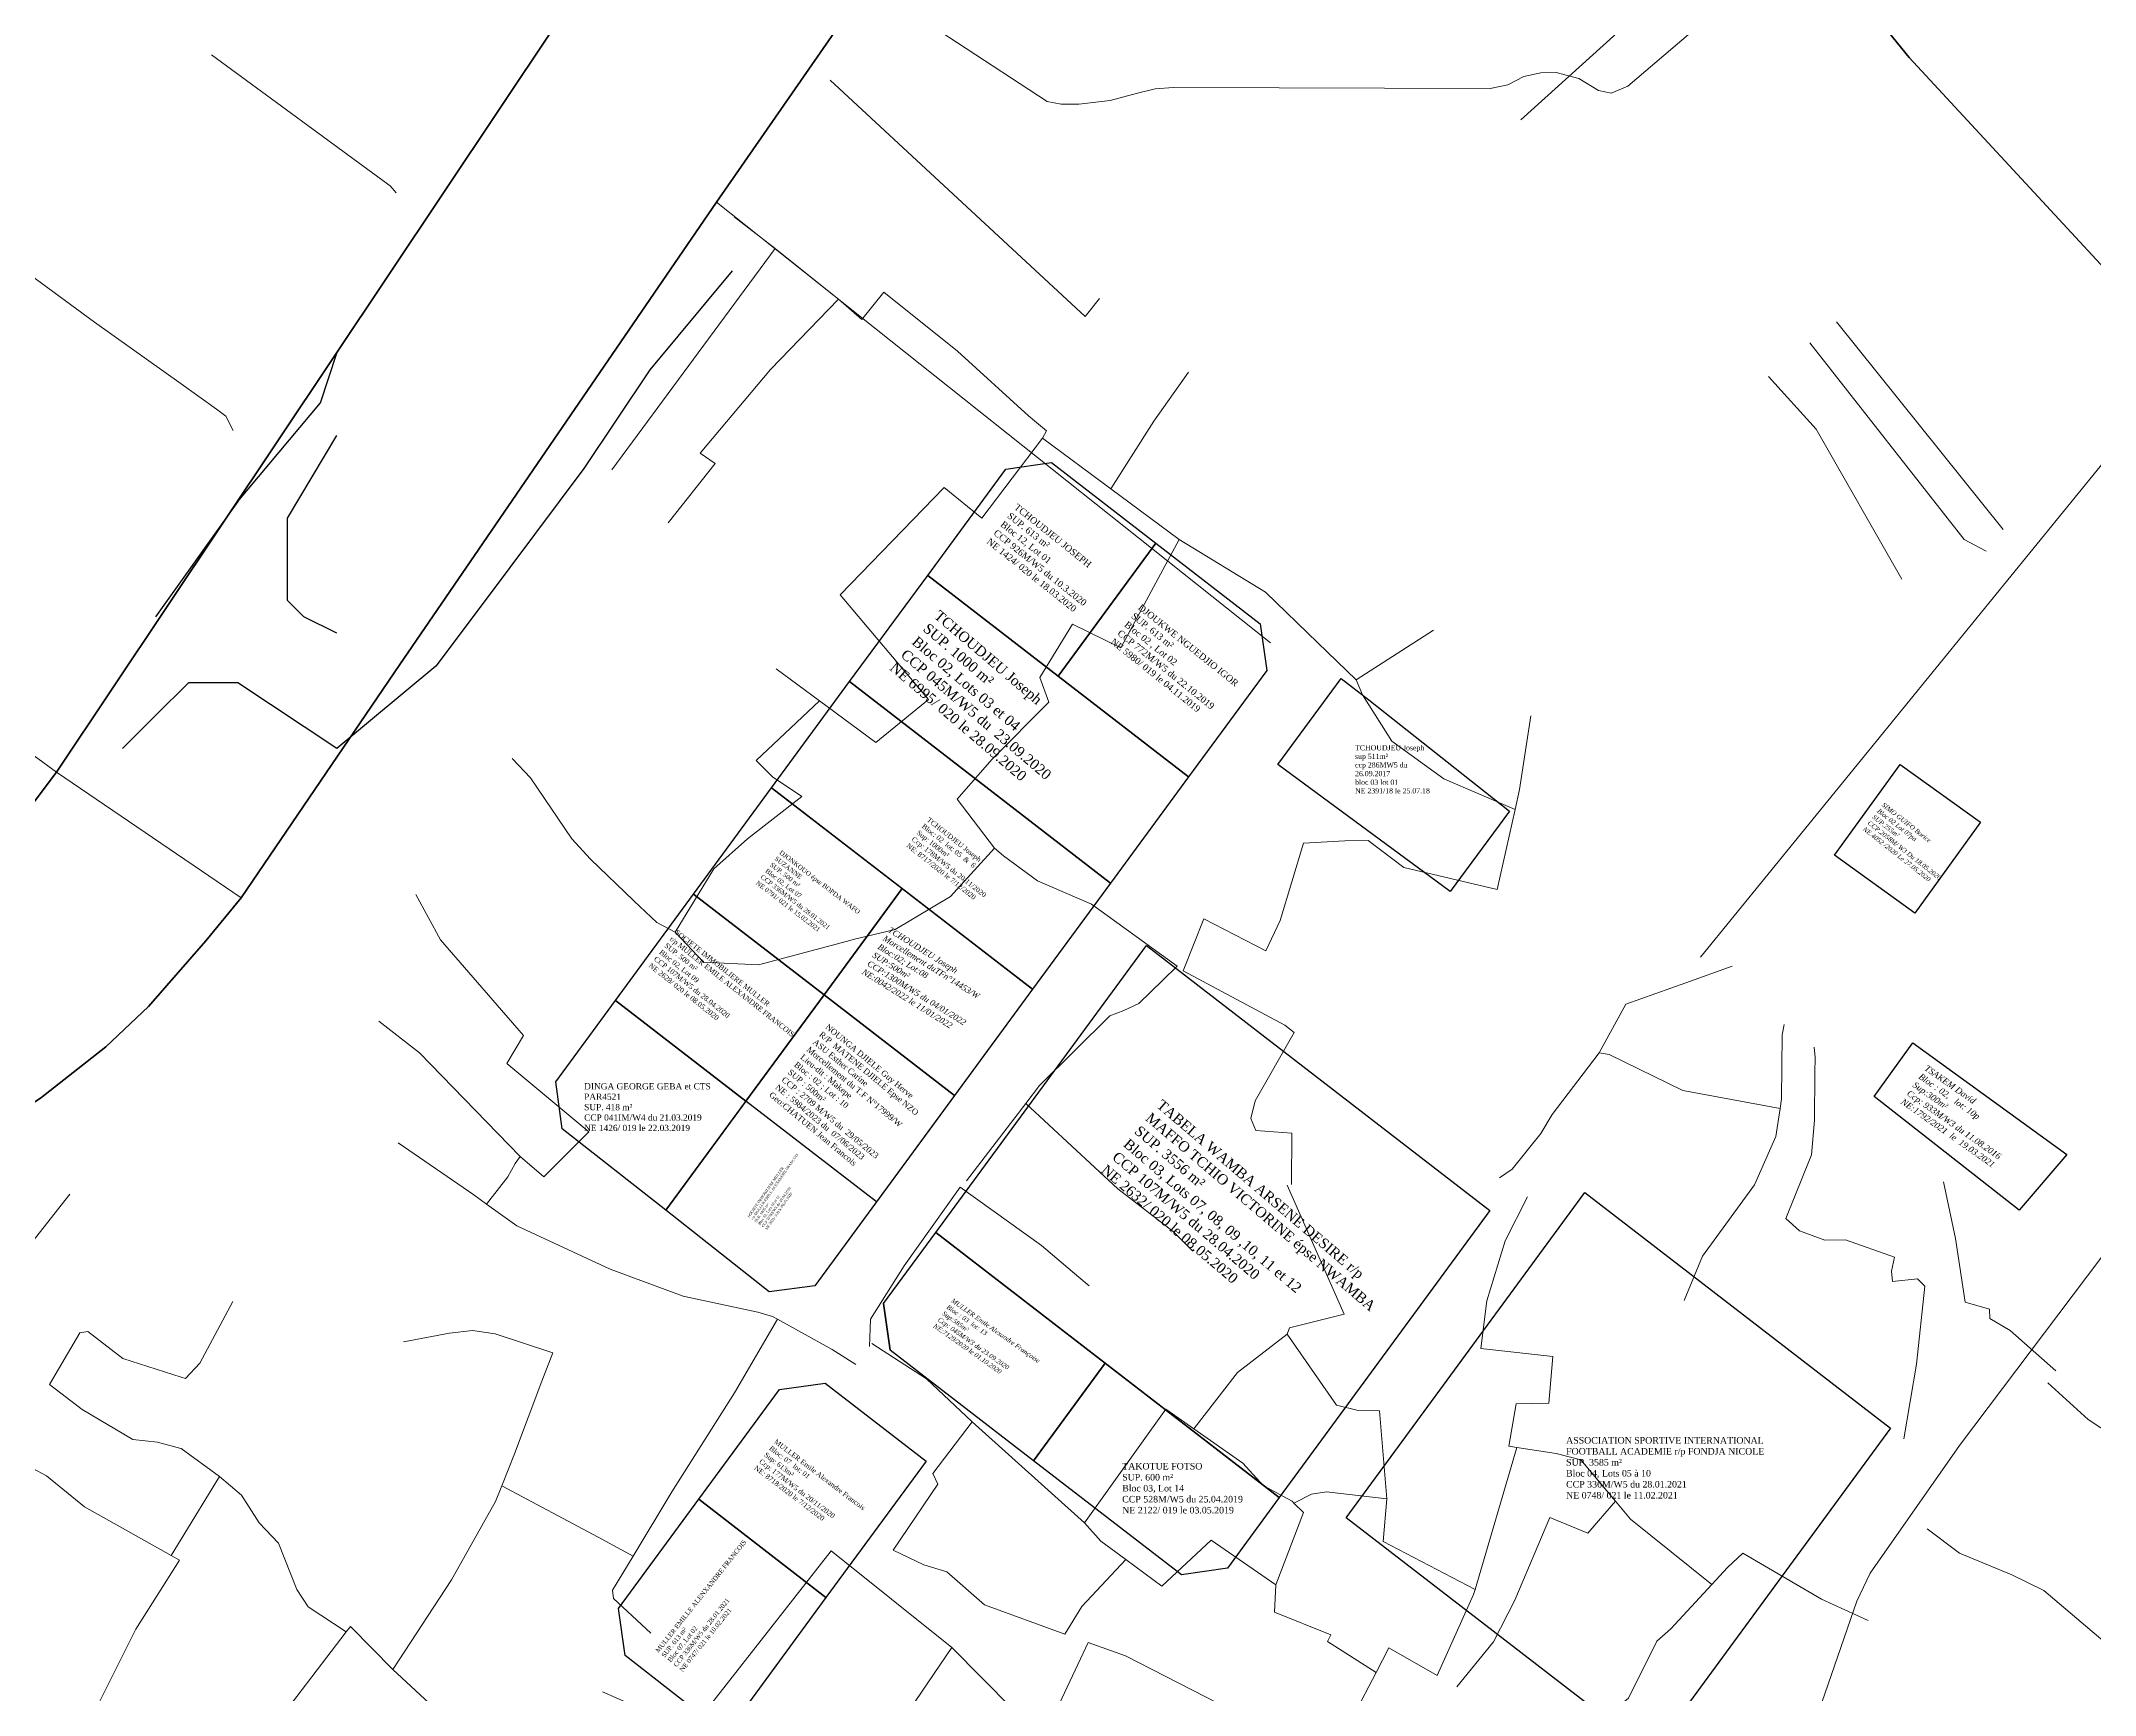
# Model space of a CAD drawing. Header units: millimetres. Extents: x 579832 to 917290, y 449831 to 1452191.
# Drawn here: x 582978.7 to 583290.4, y 450536.4 to 450787.4 of the extents above; entities that cross this region are included whole.
import ezdxf

# ---------------------------------------------------------------- set-up
doc = ezdxf.new("R2010")
doc.units = ezdxf.units.MM
doc.header["$LTSCALE"] = 10
for name, color, linetype, lineweight in [('drains_fossés', 120, 'Continuous', 20), ('MAJ APRES LE 13.01.2023', 222, 'Continuous', 30), ('Roads_main1', 10, 'Continuous', 100), ('Roads_others', 24, 'Continuous', 9)]:
    doc.layers.add(name, color=color, linetype=linetype, lineweight=lineweight)
doc.layers.add('end maj 26 02 2021', color=7, linetype='Continuous')
doc.layers.add('MAJ JANVIER 2022', color=7, linetype='Continuous')
doc.styles.add('Times 1.0', font='times.ttf', dxfattribs={"width": 0.99, "height": 1})

msp = doc.modelspace()

# ---------------------------------------------------------------- linework, layer by layer
at = {"color": 150, "lineweight": -3, "flags": 128}
msp.add_lwpolyline([(583262.74, 450635.31), (583286.11, 450618.37), (583278.85, 450609.91), (583256.88, 450627.19)], close=True, dxfattribs=at)
msp.add_lwpolyline([(583262.74, 450635.31), (583286.11, 450618.37), (583278.85, 450609.91), (583256.88, 450627.19)], close=True, dxfattribs=at)
at = {"layer": 'drains_fossés'}
for p, q in [((583203.24, 450775.41), (583219.4, 450789.97)), ((583090.14, 450755.89), (583083.91, 450760.68)), ((583065.31, 450722.29), (583090.14, 450755.89)), ((583090.14, 450755.89), (583099.75, 450748.2)), ((583276.43, 450713.27), (583251.16, 450744.76)), ((583130.7, 450727.12), (583141.06, 450719.43)), ((583141.06, 450719.43), (583151.41, 450711.73)), ((583178.27, 450690.42), (583190.03, 450697.96)), ((583090.28, 450692.12), (583096.85, 450687.24)), ((583119.14, 450614.38), (583128.14, 450626.13)), ((583120.02, 450577.83), (583137.04, 450562.5)), ((583202.65, 450573.93), (583196.31, 450552.34)), ((583032.1, 450540.23), (583039.7, 450533.18))]:
    msp.add_line(p, q, dxfattribs=at)
for points in [[(583004.57, 450785.31), (583031.33, 450765.67), (583031.72, 450765.4), (583032.02, 450765.06), (583032.6, 450764.36)], [(583139.34, 450748.31), (583137.16, 450745.56), (583098.46, 450781.46)], [(582969.95, 450757.1), (582986.83, 450744.73), (583000, 450735.34), (583005.36, 450731.53), (583006.77, 450730.43), (583007.86, 450728.27)], [(583099.75, 450748.2), (583089.41, 450737.52), (583078.76, 450724.83), (583080.99, 450723.28), (583073.88, 450714.26)], [(583099.75, 450748.2), (583103.26, 450745.13), (583106.6, 450749.26), (583117.76, 450740.3), (583128.54, 450730.48), (583131.29, 450728.22), (583130.7, 450727.12)], [(583273.86, 450709.95), (583270.53, 450711.75), (583247.11, 450741.56)], [(583141.06, 450719.43), (583147.57, 450729.68), (583152.81, 450737.12)], [(583261.06, 450705.7), (583248.06, 450728.49), (583240.85, 450736.49)], [(583096.85, 450687.24), (583105.4, 450680.9), (583113.39, 450687.42), (583099.98, 450703.33), (583115.74, 450719.62), (583121.49, 450714.99), (583130.7, 450727.12)], [(583151.41, 450711.73), (583142.57, 450695.27), (583135.25, 450698.88), (583130.25, 450690.8), (583131.63, 450687.06), (583123.01, 450678.32), (583117.74, 450672.32), (583123.38, 450664.9)], [(583151.41, 450711.73), (583164.5, 450703.74), (583172.46, 450696.04), (583178.27, 450690.42)], [(583202.38, 450670.75), (583191.57, 450675.4), (583183.7, 450681.11), (583179.21, 450688.13), (583178.27, 450690.42)], [(583074.93, 450652.15), (583080.8, 450661.73), (583085.92, 450666.29), (583094.18, 450672.71), (583089.72, 450675.68), (583087.22, 450678.2), (583096.85, 450687.24)], [(583204.76, 450684.95), (583203.05, 450673.77), (583202.38, 450670.75)], [(583050.22, 450678.47), (583052.98, 450675.56), (583059.26, 450666.31), (583062.12, 450663.23), (583068.64, 450656.91)], [(583202.38, 450670.75), (583199.67, 450658.61), (583185.49, 450661.96), (583180.08, 450666.04), (583176.57, 450666), (583170.26, 450665.62), (583166.73, 450653.89), (583164.57, 450649.29), (583155.14, 450654.17), (583152.04, 450646.28)], [(583123.38, 450664.9), (583116.7, 450657.52), (583108.32, 450652.54), (583101.96, 450650.99), (583101.09, 450650.75)], [(583151.12, 450646.95), (583138.13, 450656.36), (583129.91, 450659.92), (583124.75, 450663.73), (583123.38, 450664.9)], [(583035.58, 450657.85), (583039.35, 450650.95), (583047.95, 450641.07), (583051.91, 450636.42), (583049.41, 450632.2), (583061.86, 450621.81), (583055.02, 450614.98), (583051.45, 450618.08)], [(583068.64, 450656.91), (583069.58, 450656.01), (583072.18, 450653.57), (583074.93, 450652.15)], [(583101.09, 450650.75), (583087.6, 450647.15), (583079.25, 450647.57), (583074.93, 450652.15)], [(583128.14, 450626.13), (583130.24, 450628.87), (583140.91, 450639.43), (583143.01, 450640.24), (583145.31, 450641.32), (583148.95, 450644.86), (583151.12, 450646.95)], [(583215.12, 450633.8), (583219.19, 450641.19), (583228.31, 450644.43), (583235.32, 450646.97)], [(583152.04, 450646.28), (583167.46, 450638.03), (583168.85, 450636.89), (583162.95, 450626.51), (583162.31, 450623.84), (583163.04, 450622.02), (583168.52, 450621.61), (583168.48, 450613.82)], [(583051.45, 450618.08), (583036.15, 450633.8), (583029.97, 450638.64)], [(583242.59, 450625.34), (583242.83, 450626.84), (583242.93, 450636.55), (583243.19, 450638.1)], [(583261.39, 450575.22), (583263.27, 450586.55), (583264.55, 450598.38), (583263.43, 450599.5), (583259.64, 450599.11), (583259.51, 450600.65), (583259.96, 450602.79), (583252.51, 450605.42), (583249.36, 450605.37), (583245.54, 450606.78), (583243.46, 450608.66), (583247.35, 450618.31), (583247.83, 450623.6), (583247.84, 450630.79), (583247.94, 450633.13), (583247.76, 450634.69)], [(583215.12, 450633.8), (583208.01, 450624.44), (583206.27, 450621.55), (583201.92, 450616.15), (583200.03, 450614.82)], [(583242.59, 450625.34), (583227.85, 450628.08), (583216.64, 450633.56), (583215.12, 450633.8)], [(583128.14, 450626.13), (583142.1, 450613.16), (583150.48, 450606.72), (583153.51, 450603.7)], [(583228.03, 450596.22), (583230.81, 450602.94), (583238.71, 450613.78), (583241.96, 450621.12), (583242.59, 450625.34)], [(583032.92, 450620.17), (583044.4, 450612.24), (583046.31, 450610.82)], [(583046.31, 450610.82), (583049.53, 450615.01), (583050.69, 450617.02), (583051.45, 450618.08)], [(583104.43, 450589.26), (583104.59, 450593.38), (583109.68, 450601.46), (583118.2, 450613.42)], [(583118.2, 450613.42), (583130.53, 450604.57), (583136.19, 450599.76), (583137.77, 450598.43)], [(583167.8, 450591.09), (583168.18, 450592.06), (583176.46, 450594.16), (583167.78, 450613.73)], [(583284.45, 450585.53), (583277.49, 450591.66), (583274.42, 450593.48), (583274.38, 450594.92), (583270.65, 450595.97), (583269.23, 450605.65), (583267.38, 450614.21)], [(582983.09, 450612.36), (582971.53, 450597.69), (582962.72, 450586.2)], [(583046.31, 450610.82), (583050.94, 450607.57), (583065.08, 450600.99), (583076.16, 450596.86), (583087.49, 450594.43), (583089.71, 450593.81), (583090.49, 450593.37)], [(583202.65, 450573.93), (583201.46, 450574.11), (583202.53, 450580.55), (583207.48, 450580.62), (583208.12, 450587.7), (583197.19, 450588.94), (583198.11, 450596.19), (583200.9, 450605.26), (583204.27, 450611.97)], [(583007.85, 450596.05), (583002.8, 450586.71), (583000.64, 450584.37), (583000, 450584.58), (582991.13, 450587.44), (582985.82, 450591.52), (582984.63, 450591.29), (582980, 450583.47), (582984.98, 450579.68), (582992.64, 450575.15), (582996.39, 450574.73), (582999.95, 450573.78), (583000, 450573.74), (583005.81, 450569.5)], [(583033.72, 450589.93), (583040.69, 450591.26), (583044.21, 450591.66), (583047.61, 450591.17), (583056.4, 450588.3), (583054.7, 450583.96), (583050.58, 450572.97), (583048.63, 450568.08)], [(583090.49, 450593.37), (583083.93, 450582.2), (583074.43, 450567.19), (583068.58, 450557.44)], [(583090.49, 450593.37), (583098.78, 450588.77), (583102.35, 450586.53)], [(583153.66, 450576.73), (583160.28, 450585.27), (583167.8, 450591.09)], [(583167.8, 450591.09), (583175.29, 450580.36), (583178.58, 450579.51), (583181.82, 450579.47), (583182.91, 450566.11)], [(583120.02, 450577.83), (583113.08, 450584.31), (583104.77, 450589.71)], [(583283.2, 450583.71), (583289.36, 450578.15), (583302.34, 450569.62), (583314.66, 450562.76), (583319.98, 450560.84), (583323.9, 450573.46)], [(583137.04, 450562.5), (583149.41, 450579.72), (583153.66, 450576.73)], [(583134.08, 450545.6), (583121.89, 450550.05), (583116.15, 450555.05), (583112.68, 450556.08), (583108.01, 450558.35), (583114.79, 450568.32), (583114.03, 450569.97), (583120.02, 450577.83)], [(583153.66, 450576.73), (583161.06, 450571.52), (583164.16, 450568.16), (583168.56, 450565.74), (583168.83, 450565.48)], [(583217.6, 450565.79), (583212.36, 450572.06), (583208.62, 450573.02), (583202.65, 450573.93)], [(582977.46, 450570.74), (582979.56, 450569.63), (582985.31, 450564.9), (582998.46, 450557.5)], [(583005.81, 450569.5), (583000, 450560.01), (582998.46, 450557.5)], [(583025.03, 450545.93), (583019.24, 450549.75), (583017.54, 450552.34), (583014.76, 450559.38), (583011.83, 450562.46), (583009.12, 450566.7), (583005.81, 450569.5)], [(583048.63, 450568.08), (583047.68, 450565.7), (583041, 450553.82), (583032.1, 450540.23)], [(583048.63, 450568.08), (583063.25, 450560.3), (583068.58, 450557.44)], [(583182.91, 450566.11), (583173.78, 450567.19), (583171.51, 450566.83), (583168.83, 450565.48)], [(583182.91, 450566.11), (583182.38, 450559.65), (583196.31, 450552.34)], [(583217.6, 450565.79), (583213.44, 450560.91), (583207.68, 450563.3), (583202.34, 450550.74), (583199.12, 450544.39), (583193.54, 450537.59)], [(583232.22, 450553.11), (583219.91, 450563.04), (583217.6, 450565.79)], [(583168.83, 450565.48), (583170.29, 450564.05), (583166.08, 450553.06)], [(583143.31, 450556.91), (583139.54, 450559.69), (583137.04, 450562.5)], [(583166.08, 450553.06), (583156.27, 450559.84), (583148.8, 450552.84), (583143.31, 450556.91)], [(583264.9, 450561.58), (583269.79, 450557.85), (583277.75, 450554.58), (583282.61, 450552.23), (583293.92, 450542.61), (583302.04, 450534.01), (583305.95, 450530.62), (583317.12, 450544.75), (583321.68, 450540.18)], [(582998.46, 450557.5), (582999.75, 450556.79), (582993.12, 450546.33), (582985.89, 450531.87), (582984.82, 450529.84)], [(583063.94, 450536.84), (583074.27, 450532.29), (583077.38, 450531.09), (583098.61, 450558.21), (583116.91, 450543.55)], [(583068.58, 450557.44), (583065.46, 450552.26), (583065.6, 450550.99), (583071.27, 450545.75)], [(583143.31, 450556.91), (583136.63, 450549.78), (583134.08, 450545.6)], [(583232.22, 450553.11), (583234.59, 450555.69), (583236.92, 450557.85), (583248.88, 450550.9), (583255.98, 450547.64)], [(583181.29, 450539.75), (583173.91, 450544.44), (583174.41, 450545.5), (583165.9, 450548.9), (583166.08, 450553.06)], [(583196.31, 450552.34), (583196.08, 450551.6), (583190.56, 450539.3)], [(583208.15, 450526.34), (583219.59, 450535.86), (583223.89, 450544.51), (583226.04, 450546.41), (583232.22, 450553.11)], [(583027.08, 450520.31), (583021.15, 450525.99), (583013.13, 450530.36), (583025.03, 450545.93)], [(583025.03, 450545.93), (583025.66, 450546.76), (583032.1, 450540.23)], [(583116.91, 450543.55), (583126.07, 450534.29), (583131.16, 450530.66), (583136.05, 450540.99), (583137.59, 450544.33)], [(583181.29, 450539.75), (583177.9, 450533.26), (583184.14, 450529.69), (583179.17, 450524.58), (583165.64, 450534.92), (583161.68, 450530.22), (583157.37, 450535.06), (583143.25, 450542.28), (583137.59, 450544.33)], [(583116.91, 450543.55), (583105.16, 450526.21), (583097.86, 450517.19)], [(583190.56, 450539.3), (583183.25, 450543.49), (583181.29, 450539.75)]]:
    msp.add_lwpolyline(points, dxfattribs=at)
at = {"layer": 'end maj 26 02 2021', "flags": 128}
for points in [[(583083.61, 450752.49), (583071.11, 450737.49), (583061.11, 450722.49), (583046.11, 450702.49), (583038.61, 450692.49), (583023.61, 450679.99)], [(583083.61, 450752.49), (583071.11, 450737.49), (583061.11, 450722.49), (583046.11, 450702.49), (583038.61, 450692.49), (583023.61, 450679.99)], [(583008.61, 450717.49), (583021.11, 450732.49), (583023.61, 450739.99)], [(583008.61, 450717.49), (583021.11, 450732.49), (583023.61, 450739.99)], [(583016.11, 450709.99), (583016.11, 450714.99), (583023.61, 450727.49)], [(583016.11, 450709.99), (583016.11, 450714.99), (583023.61, 450727.49)], [(583008.61, 450717.49), (582996.11, 450699.99)], [(583008.61, 450717.49), (582996.11, 450699.99)], [(583023.61, 450697.49), (583018.61, 450699.99), (583016.11, 450702.49), (583016.11, 450709.99)], [(583023.61, 450697.49), (583018.61, 450699.99), (583016.11, 450702.49), (583016.11, 450709.99)], [(583001.11, 450689.99), (582996.11, 450684.99), (582991.11, 450679.99)], [(583001.11, 450689.99), (582996.11, 450684.99), (582991.11, 450679.99)], [(583023.61, 450679.99), (583008.61, 450689.99), (583001.11, 450689.99)], [(583023.61, 450679.99), (583008.61, 450689.99), (583001.11, 450689.99)]]:
    msp.add_lwpolyline(points, dxfattribs=at)
at = {"layer": 'end maj 26 02 2021', "color": 150, "lineweight": -3, "flags": 128}
for points in [[(583132.03, 450723.39), (583147.86, 450711.17), (583133.06, 450691), (583113.26, 450706.28), (583125.11, 450722.42)], [(583132.03, 450723.39), (583147.86, 450711.17), (583133.06, 450691), (583113.26, 450706.28), (583125.11, 450722.42)], [(583147.86, 450711.17), (583163.7, 450698.94), (583164.7, 450691.86), (583152.85, 450675.72), (583133.06, 450691)], [(583147.86, 450711.17), (583163.7, 450698.94), (583164.7, 450691.86), (583152.85, 450675.72), (583133.06, 450691)], [(583113.26, 450706.28), (583152.85, 450675.72), (583141.01, 450659.59), (583101.42, 450690.16)], [(583113.26, 450706.28), (583152.85, 450675.72), (583141.01, 450659.59), (583101.42, 450690.16)], [(583260.81, 450677.59), (583272.98, 450668.82), (583263.04, 450655.03), (583250.87, 450663.8)], [(583260.81, 450677.59), (583272.98, 450668.82), (583263.04, 450655.03), (583250.87, 450663.8)], [(583077.74, 450657.9), (583097.53, 450642.62), (583085.69, 450626.5), (583065.9, 450641.78)], [(583077.74, 450657.9), (583097.53, 450642.62), (583085.69, 450626.5), (583065.9, 450641.78)], [(583146.45, 450650.1), (583198.57, 450609.87), (583166.6, 450566.33), (583114.48, 450606.56)], [(583146.45, 450650.1), (583198.57, 450609.87), (583166.6, 450566.33), (583114.48, 450606.56)], [(583065.9, 450641.78), (583085.69, 450626.5), (583073.52, 450609.91), (583057.8, 450622.3), (583056.83, 450629.43)], [(583065.9, 450641.78), (583085.69, 450626.5), (583073.52, 450609.91), (583057.8, 450622.3), (583056.83, 450629.43)], [(583097.53, 450642.62), (583117.33, 450627.34), (583096.12, 450598.46), (583089.23, 450597.52), (583073.52, 450609.91)], [(583097.53, 450642.62), (583117.33, 450627.34), (583096.12, 450598.46), (583089.23, 450597.52), (583073.52, 450609.91)], [(583114.48, 450606.56), (583140.21, 450586.7), (583129.33, 450571.88), (583107.56, 450588.69), (583106.56, 450595.78)], [(583114.48, 450606.56), (583140.21, 450586.7), (583129.33, 450571.88), (583107.56, 450588.69), (583106.56, 450595.78)], [(583140.21, 450586.7), (583166.6, 450566.33), (583158.73, 450555.6), (583151.77, 450554.57), (583129.33, 450571.88)], [(583140.21, 450586.7), (583166.6, 450566.33), (583158.73, 450555.6), (583151.77, 450554.57), (583129.33, 450571.88)]]:
    msp.add_lwpolyline(points, close=True, dxfattribs=at)
at = {"layer": 'end maj 26 02 2021', "color": 150, "flags": 128}
msp.add_lwpolyline([(583176, 450690.64), (583180.17, 450687.4), (583201.55, 450670.5), (583192.54, 450658.28), (583166.38, 450677.59)], close=True, dxfattribs=at)
msp.add_lwpolyline([(583176, 450690.64), (583180.17, 450687.4), (583201.55, 450670.5), (583192.54, 450658.28), (583166.38, 450677.59)], close=True, dxfattribs=at)
at = {"layer": 'end maj 26 02 2021', "color": 150}
for points in [[(583101.42, 450690.16), (583141.01, 450659.59), (583129.17, 450643.47), (583089.58, 450674.03)], [(583101.42, 450690.16), (583141.01, 450659.59), (583129.17, 450643.47), (583089.58, 450674.03)], [(583097.68, 450583.68), (583113.03, 450571.84), (583097.82, 450551.13), (583078.56, 450566.09), (583090.77, 450582.71)], [(583097.68, 450583.68), (583113.03, 450571.84), (583097.82, 450551.13), (583078.56, 450566.09), (583090.77, 450582.71)]]:
    msp.add_lwpolyline(points, close=True, dxfattribs=at)
at = {"layer": 'end maj 26 02 2021', "color": 150, "linetype": 'ByBlock', "lineweight": -3, "ltscale": 0.0014, "flags": 128}
for points in [[(583089.58, 450674.03), (583109.37, 450658.75), (583097.53, 450642.62), (583077.74, 450657.9)], [(583089.58, 450674.03), (583109.37, 450658.75), (583097.53, 450642.62), (583077.74, 450657.9)], [(583212.99, 450612.61), (583259.36, 450576.82), (583223.13, 450527.47), (583176.76, 450563.26)], [(583212.99, 450612.61), (583259.36, 450576.82), (583223.13, 450527.47), (583176.76, 450563.26)], [(583078.56, 450566.09), (583097.82, 450551.13), (583082.62, 450530.42), (583067.34, 450542.36), (583066.36, 450549.46)], [(583078.56, 450566.09), (583097.82, 450551.13), (583082.62, 450530.42), (583067.34, 450542.36), (583066.36, 450549.46)]]:
    msp.add_lwpolyline(points, close=True, dxfattribs=at)
at = {"layer": 'end maj 26 02 2021', "color": 150, "lineweight": -3, "flags": 128}
for points in [[(583114.48, 450606.56), (583140.21, 450586.7), (583129.33, 450571.88), (583107.56, 450588.69)], [(583114.48, 450606.56), (583140.21, 450586.7), (583129.33, 450571.88), (583107.56, 450588.69)], [(583106.56, 450595.78), (583107.56, 450588.69)], [(583106.56, 450595.78), (583107.56, 450588.69)]]:
    msp.add_lwpolyline(points, dxfattribs=at)
at = {"layer": 'MAJ APRES LE 13.01.2023', "flags": 128}
msp.add_lwpolyline([(583097.53, 450642.62), (583117.33, 450627.34), (583105.49, 450611.22), (583085.69, 450626.5)], close=True, dxfattribs=at)
at = {"layer": 'MAJ JANVIER 2022', "flags": 128}
msp.add_lwpolyline([(583109.37, 450658.75), (583129.17, 450643.47), (583117.33, 450627.34), (583097.53, 450642.62)], close=True, dxfattribs=at)
msp.add_lwpolyline([(583109.37, 450658.75), (583129.17, 450643.47), (583117.33, 450627.34), (583097.53, 450642.62)], close=True, dxfattribs=at)
at = {"layer": 'Roads_main1'}
for points in [[(583121.93, 450900.86), (583121.19, 450883.95), (583119.57, 450871.96), (583117.2, 450860.43), (583114.81, 450854.66), (583104.18, 450843.7), (583097.27, 450837.78), (583087, 450828.01), (583075.11, 450815.14), (583069.16, 450808.04), (583065.04, 450802.2), (582981.06, 450676.4), (582918.86, 450593.6)], [(583121.93, 450900.86), (583121.19, 450883.95), (583119.57, 450871.96), (583117.2, 450860.43), (583114.81, 450854.66), (583104.18, 450843.7), (583097.27, 450837.78), (583087, 450828.01), (583075.11, 450815.14), (583069.16, 450808.04), (583065.04, 450802.2), (582981.06, 450676.4), (582918.86, 450593.6)], [(583177.82, 450869.45), (583193.26, 450862.6), (583201.08, 450858.44), (583209.81, 450851.89), (583219.64, 450841.9), (583236.5, 450816.58), (583246.79, 450803.86), (583262.17, 450784.86), (583304.46, 450739.21), (583331.26, 450709.13), (583344.15, 450695.61), (583347.39, 450692.17), (583350.96, 450688.74), (583354.46, 450685.38), (583361.36, 450678.95)], [(583177.82, 450869.45), (583193.26, 450862.6), (583201.08, 450858.44), (583209.81, 450851.89), (583219.64, 450841.9), (583236.5, 450816.58), (583246.79, 450803.86), (583262.17, 450784.86), (583304.46, 450739.21), (583331.26, 450709.13), (583344.15, 450695.61), (583347.39, 450692.17), (583350.96, 450688.74), (583354.46, 450685.38), (583361.36, 450678.95)], [(582918.86, 450593.6), (582964.84, 450617.76), (582978.67, 450626.95), (582988.56, 450634.72), (582995.03, 450640.86), (583003.73, 450650.83), (583009.1, 450657.32), (583033.16, 450692.73), (583081.22, 450762.95), (583104.16, 450796.09), (583120.95, 450824.49), (583127.04, 450835.96), (583133.58, 450848.17), (583137.67, 450853.5), (583143.39, 450857.5), (583169.29, 450867.86)], [(582918.86, 450593.6), (582964.84, 450617.76), (582978.67, 450626.95), (582988.56, 450634.72), (582995.03, 450640.86), (583003.73, 450650.83), (583009.1, 450657.32), (583033.16, 450692.73), (583081.22, 450762.95), (583104.16, 450796.09), (583120.95, 450824.49), (583127.04, 450835.96), (583133.58, 450848.17), (583137.67, 450853.5), (583143.39, 450857.5), (583169.29, 450867.86)]]:
    msp.add_lwpolyline(points, dxfattribs=at)
at = {"layer": 'Roads_others'}
for p, q in [((582824.41, 450791.43), (582981.06, 450676.4)), ((583165.28, 450696.04), (583081.22, 450762.95)), ((583230.53, 450648.33), (583304.46, 450739.21)), ((583009.1, 450657.32), (582981.06, 450676.4))]:
    msp.add_line(p, q, dxfattribs=at)
for points in [[(583104.16, 450796.09), (583131.41, 450778.22), (583133.53, 450777.78), (583136.18, 450777.78), (583140.94, 450778.38), (583145.11, 450779.46), (583147.75, 450780.12), (583150.58, 450780.32), (583198.59, 450780.17), (583201.3, 450780.73), (583203.72, 450782.02), (583206.29, 450782.58), (583208.64, 450782.62), (583212.06, 450781.7), (583215.04, 450779.86), (583216.97, 450779.48), (583219.47, 450780.52), (583246.79, 450803.86)], [(583081.45, 450377.06), (583120.41, 450402.97), (583126.03, 450407.85), (583129.74, 450412.82), (583134.2, 450419.1), (583140.82, 450425.25), (583149.01, 450431.39), (583158.01, 450436.06), (583168.05, 450439.99), (583176.13, 450443.47), (583183.3, 450448.88), (583218.63, 450484.17), (583235.28, 450504.42), (583238.93, 450508.71), (583241.19, 450512.81), (583254.22, 450550.61), (583256.24, 450554.82), (583269.83, 450574.2), (583306.48, 450622.82)]]:
    msp.add_lwpolyline(points, dxfattribs=at)

# ---------------------------------------------------------------- texts
at = {"layer": 'end maj 26 02 2021', "color": 150, "linetype": 'ByBlock', "lineweight": -3, "ltscale": 0.0014, "attachment_point": 1, "style": 'Times 1.0'}
for s, insert, char_height, width, rotation in [('{\\C256;TCHOUDJEU JOSEPH\\PSUP. 613 m²\\PBloc 12, Lot 01\\PCCP 926M/W5 du 10.3.2020\\PNE 1424/ 020 le 18.03.2020}', (583126.91, 450717.23), 1, 74.8449, 321.3164), ('{\\C256;TCHOUDJEU JOSEPH\\PSUP. 613 m²\\PBloc 12, Lot 01\\PCCP 926M/W5 du 10.3.2020\\PNE 1424/ 020 le 18.03.2020}', (583126.91, 450717.23), 1, 74.8449, 321.3164), ('{\\C256;TCHOUDJEU Joseph \\fTimes New Roman|b0|i0|c186|p18;\\PSUP. \\fTimes New Roman|b0|i0|c0|p18;1000\\fTimes New Roman|b0|i0|c186|p18; m²\\PBloc 0\\fTimes New Roman|b0|i0|c0|p18;2\\fTimes New Roman|b0|i0|c186|p18;, Lots \\fTimes New Roman|b0|i0|c0|p18;03 et 04\\fTimes New Roman|b0|i0|c186|p18;\\PCCP \\fTimes New Roman|b0|i0|c0|p18;045\\fTimes New Roman|b0|i0|c186|p18;M/W5 du \\fTimes New Roman|b0|i0|c0|p18; 23.09.2020\\P\\fTimes New Roman|b0|i0|c186|p18;NE \\fTimes New Roman|b0|i0|c0|p18;6995\\fTimes New Roman|b0|i0|c186|p18;/ 020 le \\fTimes New Roman|b0|i0|c0|p18;28.09.2020}', (583115.12, 450701.12), 1.55581, 183.1945, 319.5135), ('{\\C256;TCHOUDJEU Joseph \\fTimes New Roman|b0|i0|c186|p18;\\PSUP. \\fTimes New Roman|b0|i0|c0|p18;1000\\fTimes New Roman|b0|i0|c186|p18; m²\\PBloc 0\\fTimes New Roman|b0|i0|c0|p18;2\\fTimes New Roman|b0|i0|c186|p18;, Lots \\fTimes New Roman|b0|i0|c0|p18;03 et 04\\fTimes New Roman|b0|i0|c186|p18;\\PCCP \\fTimes New Roman|b0|i0|c0|p18;045\\fTimes New Roman|b0|i0|c186|p18;M/W5 du \\fTimes New Roman|b0|i0|c0|p18; 23.09.2020\\P\\fTimes New Roman|b0|i0|c186|p18;NE \\fTimes New Roman|b0|i0|c0|p18;6995\\fTimes New Roman|b0|i0|c186|p18;/ 020 le \\fTimes New Roman|b0|i0|c0|p18;28.09.2020}', (583115.12, 450701.12), 1.55581, 183.1945, 319.5135), ('{\\C256;DJOUKWE NGUEDJIO IGOR\\PSUP. 613 m²\\PBloc 02 , Lot 02\\PCCP 772M/W5 du 22.10.2019\\PNE 5980/ 019 le 04.11.2019}', (583145.72, 450702.01), 1, 54.7926, 321.2681), ('{\\C256;DJOUKWE NGUEDJIO IGOR\\PSUP. 613 m²\\PBloc 02 , Lot 02\\PCCP 772M/W5 du 22.10.2019\\PNE 5980/ 019 le 04.11.2019}', (583145.72, 450702.01), 1, 54.7926, 321.2681), ('{\\fTimes New Roman|b0|i1|c0|p18;\\C7;SIMO GUIFO Borice \\PBloc 02 Lot 07pa\\PSUP.255m²\\PCCP.2058M/ W3 Du 18.05.2020\\PNE.4052 /2020 Le 27.05.2020}', (583258.39, 450671.86), 0.7, 21.436, 321.8526), ('{\\fTimes New Roman|b0|i1|c0|p18;\\C7;SIMO GUIFO Borice \\PBloc 02 Lot 07pa\\PSUP.255m²\\PCCP.2058M/ W3 Du 18.05.2020\\PNE.4052 /2020 Le 27.05.2020}', (583258.39, 450671.86), 0.7, 21.436, 321.8526), ('{\\fTimes New Roman|b0|i0|c186|p18;\\C256;DJONKOUO épse BOPDA WAFO\\PSUZANNE\\PSUP. 500 m²\\PBloc 02, Lot 07\\PCCP 336M/W5 du 28.01.2021\\PNE 0791/ 021 le 15.02.2021}', (583091.1, 450664.62), 0.7, 32.0511, 322.4113), ('{\\fTimes New Roman|b0|i0|c186|p18;\\C256;DJONKOUO épse BOPDA WAFO\\PSUZANNE\\PSUP. 500 m²\\PBloc 02, Lot 07\\PCCP 336M/W5 du 28.01.2021\\PNE 0791/ 021 le 15.02.2021}', (583091.1, 450664.62), 0.7, 32.0511, 322.4113), ('{\\fTimes New Roman|b0|i0|c186|p18;\\C256;SOCIETE IMMOBILIERE MULLER\\Pr/p MULLER EMILE ALEXANDRE FRANCOIS\\PSUP. \\fTimes New Roman|b0|i0|c0|p18;500\\fTimes New Roman|b0|i0|c186|p18; m²\\PBloc 0\\fTimes New Roman|b0|i0|c0|p18;2\\fTimes New Roman|b0|i0|c186|p18;, Lot\\fTimes New Roman|b0|i0|c0|p18; 09\\P\\fTimes New Roman|b0|i0|c186|p18;CCP 107M/W5 du 28.04.2020\\PNE 26\\fTimes New Roman|b0|i0|c0|p18;28\\fTimes New Roman|b0|i0|c186|p18;/ 020 le 08.05.2020}', (583075.32, 450652.57), 0.77279, 90.9956, 321.5843), ('{\\fTimes New Roman|b0|i0|c186|p18;\\C256;SOCIETE IMMOBILIERE MULLER\\Pr/p MULLER EMILE ALEXANDRE FRANCOIS\\PSUP. \\fTimes New Roman|b0|i0|c0|p18;500\\fTimes New Roman|b0|i0|c186|p18; m²\\PBloc 0\\fTimes New Roman|b0|i0|c0|p18;2\\fTimes New Roman|b0|i0|c186|p18;, Lot\\fTimes New Roman|b0|i0|c0|p18; 09\\P\\fTimes New Roman|b0|i0|c186|p18;CCP 107M/W5 du 28.04.2020\\PNE 26\\fTimes New Roman|b0|i0|c0|p18;28\\fTimes New Roman|b0|i0|c186|p18;/ 020 le 08.05.2020}', (583075.32, 450652.57), 0.77279, 90.9956, 321.5843), ('{\\C256;TABELA WAMBA ARSENE DESIRE r/p\\PMAFFO TCHIO VICTORINE épse NWAMBA\\PSUP. 3556 m²\\PBloc 03, Lots 07, 08, 09 ,10, 11 et 12\\PCCP 107M/W5 du 28.04.2020\\PNE 2632/ 020 le 08.05.2020}', (583148.88, 450626.84), 1.5558, 183.1945, 319.5135), ('{\\C256;TABELA WAMBA ARSENE DESIRE r/p\\PMAFFO TCHIO VICTORINE épse NWAMBA\\PSUP. 3556 m²\\PBloc 03, Lots 07, 08, 09 ,10, 11 et 12\\PCCP 107M/W5 du 28.04.2020\\PNE 2632/ 020 le 08.05.2020}', (583148.88, 450626.84), 1.5558, 183.1945, 319.5135), ('{\\C256;SOCIETE IMMOBILIERE MULLER\\Pr/p MULLER EMILE ALEXANDRE FRANCOIS\\fTimes New Roman|b0|i0|c186|p18;\\PSUP. \\fTimes New Roman|b0|i0|c0|p18;1005\\fTimes New Roman|b0|i0|c186|p18; m²\\PBloc 0\\fTimes New Roman|b0|i0|c0|p18;2\\fTimes New Roman|b0|i0|c186|p18;, Lots \\fTimes New Roman|b0|i0|c0|p18;10 et 12\\P\\fTimes New Roman|b0|i0|c186|p18;CCP 107M/W5 du 28.04.2020\\PNE 263\\fTimes New Roman|b0|i0|c0|p18;1\\fTimes New Roman|b0|i0|c186|p18;/ 020 le 08.05.2020}', (583085.87, 450609.01), 0.39495, 46.5045, 55.1923), ('{\\C256;MULLER EMILLE ALENXANDRE FRANCOIS\\PSUP. 613 m²\\PBloc 07, Lot 02\\PCCP 336M/W5 du 28.01.2021\\PNE 0747/ 021 le 10.02.2021}', (583071.89, 450543.14), 0.7, 44.1387, 51.5333), ('{\\C256;MULLER EMILLE ALENXANDRE FRANCOIS\\PSUP. 613 m²\\PBloc 07, Lot 02\\PCCP 336M/W5 du 28.01.2021\\PNE 0747/ 021 le 10.02.2021}', (583071.89, 450543.14), 0.7, 44.1387, 51.5333)]:
    msp.add_mtext(s, dxfattribs=dict(at, insert=insert, char_height=char_height, width=width, rotation=rotation))
for s, insert, char_height, width in [('TCHOUDJEU Joseph\\Psup 511m²\\Pccp 286MW5 du 26.09.2017\\Pbloc 03 lot 01\\PNE 2391/18 le 25.07.18', (583178.1, 450680.51), 0.784, 11.7712), ('TCHOUDJEU Joseph\\Psup 511m²\\Pccp 286MW5 du 26.09.2017\\Pbloc 03 lot 01\\PNE 2391/18 le 25.07.18', (583178.1, 450680.51), 0.784, 11.7712), ('{\\C256;DINGA GEORGE GEBA et CTS\\PPAR4521\\PSUP. 418 m²\\PCCP 041IM/W4 du 21.03.2019\\PNE 1426/ 019 le 22.03.2019}', (583061.13, 450629.21), 0.9481, 77.4455), ('{\\C256;DINGA GEORGE GEBA et CTS\\PPAR4521\\PSUP. 418 m²\\PCCP 041IM/W4 du 21.03.2019\\PNE 1426/ 019 le 22.03.2019}', (583061.13, 450629.21), 0.9481, 77.4455), ('{\\fTimes New Roman|b0|i0|c186|p18;\\C256;ASSOCIATION SPORTIVE INTERNATIONAL\\PFOOTBALL ACADEMIE r/p FONDJA NICOLE\\PSUP. 3585 m²\\PBloc 04, Lots 05 à 10\\PCCP 336M/W5 du 28.01.2021\\PNE 0748/ 021 le 11.02.2021}', (583210.12, 450575.5), 1, 105.1276), ('{\\fTimes New Roman|b0|i0|c186|p18;\\C256;ASSOCIATION SPORTIVE INTERNATIONAL\\PFOOTBALL ACADEMIE r/p FONDJA NICOLE\\PSUP. 3585 m²\\PBloc 04, Lots 05 à 10\\PCCP 336M/W5 du 28.01.2021\\PNE 0748/ 021 le 11.02.2021}', (583210.12, 450575.5), 1, 105.1276), ('{\\C256;TAKOTUE FOTSO\\PSUP. 600 m²\\PBloc 03, Lot 14\\PCCP 528M/W5 du 25.04.2019\\PNE 2122/ 019 le 03.05.2019}', (583142.77, 450571.57), 1, 106.3676), ('{\\C256;TAKOTUE FOTSO\\PSUP. 600 m²\\PBloc 03, Lot 14\\PCCP 528M/W5 du 25.04.2019\\PNE 2122/ 019 le 03.05.2019}', (583142.77, 450571.57), 1, 106.3676)]:
    msp.add_mtext(s, dxfattribs=dict(at, insert=insert, char_height=char_height, width=width))
at = {"layer": 'end maj 26 02 2021', "attachment_point": 1}
for s, width, heights, insert, char_height, rotation in [('{\\fTimes New Roman|b0|i0|c0|p18;TCHOUDJEU Joseph\\PBloc: 02  lot: 05  &  6\\PSup: 1000m²\\PCcp: 178M/W5 du 20/11/2020\\PNE: 8717/2020 le 7/12/2020}', 66.601, [28.57], (583113.53, 450669.63), 0.75, 321.6276), ('{\\fTimes New Roman|b0|i0|c0|p18;TCHOUDJEU Joseph\\PBloc: 02  lot: 05  &  6\\PSup: 1000m²\\PCcp: 178M/W5 du 20/11/2020\\PNE: 8717/2020 le 7/12/2020}', 66.601, [28.57], (583113.53, 450669.63), 0.75, 321.6276), ('{\\fTimes New Roman|b0|i1|c0|p18;TSAKEM David \\PBloc : 02,   lot: 10p\\PSup:300m²\\PCcp: 933M/W3 du 11.08.2016\\PNE:1792/2021  le  19.03.2021}', 64.7692, [27.47], (583264.95, 450632.03), 0.9332, 324.8), ('{\\fTimes New Roman|b0|i1|c0|p18;TSAKEM David \\PBloc : 02,   lot: 10p\\PSup:300m²\\PCcp: 933M/W3 du 11.08.2016\\PNE:1792/2021  le  19.03.2021}', 64.7692, [27.47], (583264.95, 450632.03), 0.9332, 324.8), ('{\\fTimes New Roman|b0|i1|c0|p18;MULLER Emile Alexandre Fran\\H1.083x;ç\\H0.9234x;oise\\PBloc : 03  lot: 13\\PSup:585m²\\PCcp: 045M/W3 du 23.09.2020\\PNE:7129/2020 le 01.10.2020}', 64.7692, [27.47], (583117.18, 450596.66), 0.7, 324.8), ('{\\fTimes New Roman|b0|i1|c0|p18;MULLER Emile Alexandre Fran\\H1.083x;ç\\H0.9234x;oise\\PBloc : 03  lot: 13\\PSup:585m²\\PCcp: 045M/W3 du 23.09.2020\\PNE:7129/2020 le 01.10.2020}', 64.7692, [27.47], (583117.18, 450596.66), 0.7, 324.8), ('{\\fTimes New Roman|b0|i0|c0|p18;MULLER Emile Alexandre Francois\\PBloc: 07  lot: 01\\PSup: 613m²\\PCcp: 177M/W5 du 20/11/2020\\PNE: 8718/2020 le 7/12/2020}', 66.601, [28.57], (583090.34, 450575.23), 0.75, 322.6815), ('{\\fTimes New Roman|b0|i0|c0|p18;MULLER Emile Alexandre Francois\\PBloc: 07  lot: 01\\PSup: 613m²\\PCcp: 177M/W5 du 20/11/2020\\PNE: 8718/2020 le 7/12/2020}', 66.601, [28.57], (583090.34, 450575.23), 0.75, 322.6815)]:
    msp.add_mtext_dynamic_manual_height_columns(s, width=width, gutter_width=12.5, heights=heights, dxfattribs=dict(at, insert=insert, char_height=char_height, rotation=rotation))
at = {"layer": 'MAJ APRES LE 13.01.2023', "insert": (583098.22, 450638.28), "char_height": 0.8923, "width": 19.1545, "attachment_point": 1, "rotation": 320.3447}
msp.add_mtext('{\\fTimes New Roman|b0|i0|c0|p18;\\C7;NOUNGA DJIELE Guy Herve R/P  MATENE DJIELE Epse NZO ASU Esther Carine\\P\\C1;Morcellement du T.F N°17999/W     \\P\\C256;Lieu-dit : Makepe\\PBloc : 02 ; Lot : 10\\PSUP : 500m²\\PCCP : 2709 M/W5 du  29/05/2023\\PNE : 5984/2023 du  07/06/2023\\P\\C1;Geo:CHATUEN Jean Francois}', dxfattribs=at)
at = {"layer": 'MAJ JANVIER 2022', "insert": (583107.64, 450652.98), "char_height": 0.9, "attachment_point": 1, "rotation": 328.0472}
msp.add_mtext_dynamic_manual_height_columns('{\\fTimes New Roman|b0|i1|c0|p18;TCHOUDJEU Joseph\\PMorcellement duTFn°14453/W\\PBloc:02; Lot:08\\PSUP:500m²\\PCCP:1300M/W5 du 04/01/2022\\PNE:0042/2022 le 11/01/2022}', width=53.6759, gutter_width=12.5, heights=[27.44], dxfattribs=at)
msp.add_mtext_dynamic_manual_height_columns('{\\fTimes New Roman|b0|i1|c0|p18;TCHOUDJEU Joseph\\PMorcellement duTFn°14453/W\\PBloc:02; Lot:08\\PSUP:500m²\\PCCP:1300M/W5 du 04/01/2022\\PNE:0042/2022 le 11/01/2022}', width=53.6759, gutter_width=12.5, heights=[27.44], dxfattribs=at)

doc.saveas('drawing.dxf')
